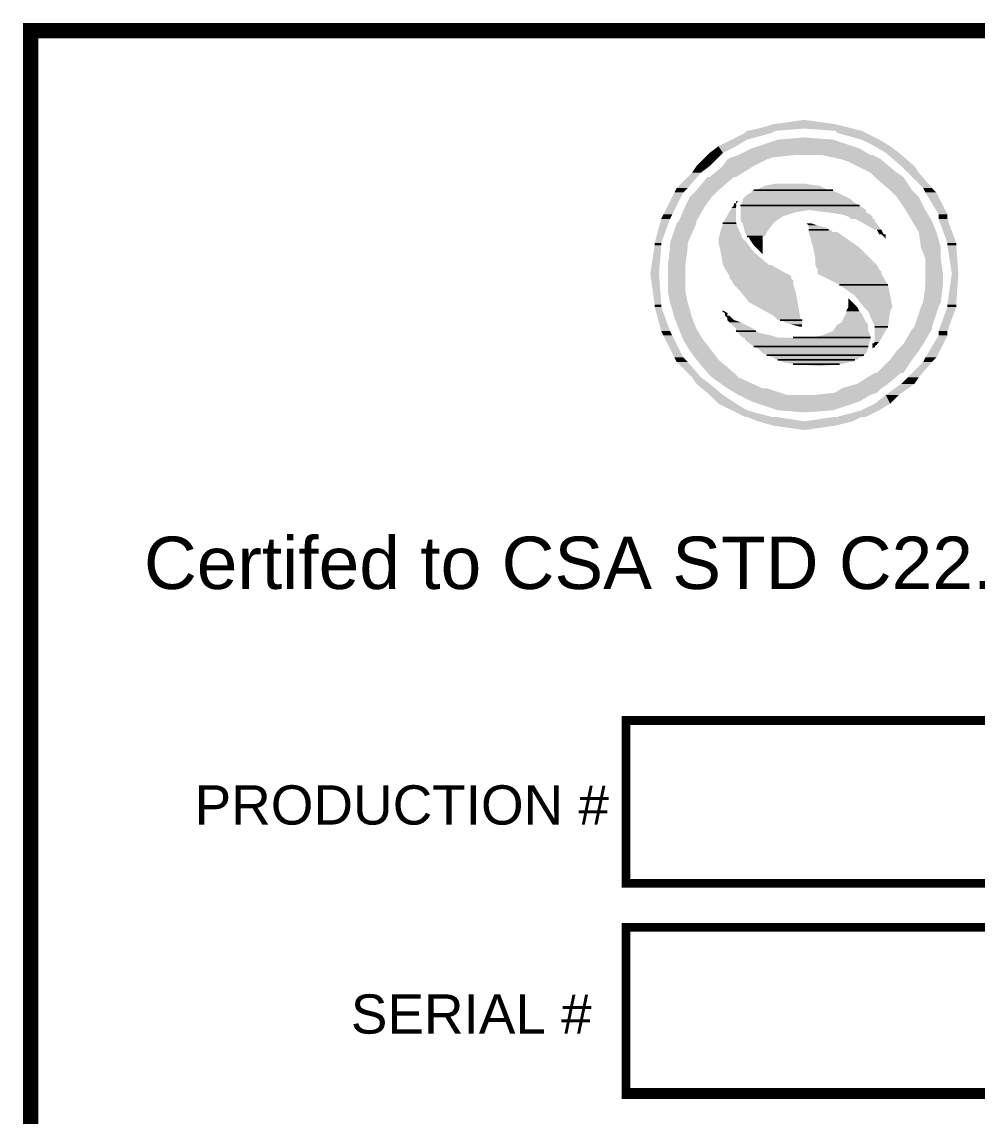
# Model space of a CAD drawing. Extents: x 4695 to 5539, y 0 to 536.
# Drawn here: x 4737.97 to 4774.72, y 458.27 to 500.37 of the extents above; entities that cross this region are included whole.
import ezdxf

# ---------------------------------------------------------------- set-up
doc = ezdxf.new("R2010")
doc.units = 0
doc.header["$LTSCALE"] = 10
doc.header["$MEASUREMENT"] = 0
doc.layers.add('G02-1-PRDXXXX-E-MRIO-01-P01-01$0$ANNOTATION', color=7, linetype='Continuous')
doc.styles.add('G02-1-PRDXXXX-E-MRIO-01-P01-01$0$PDF ArialMT', font='arial.ttf')

# ---------------------------------------------------------------- blocks, each defined once
blk = doc.blocks.new('G02-1-PRDXXXX-E-MRIO-01-P01-01$0$DV-54809-ZX-210-002')
at = {"layer": 'G02-1-PRDXXXX-E-MRIO-01-P01-01$0$ANNOTATION', "lineweight": 0}
for points in [[(43.31, 401.217, 0.593, 0.593, 0), (142.249, 401.217, 0.677, 0.677, 0), (142.249, 500.03, 0.593, 0.593, 0), (43.31, 500.03, 0.593, 0.593, 0)], [(66.213, 459.133, 0.423, 0.423, 0), (110.327, 459.133, 0.339, 0.339, 0), (110.327, 465.526, 0.339, 0.339, 0), (66.213, 465.526, 0.339, 0.339, 0)]]:
    blk.add_lwpolyline(points, format="xyseb", close=True, dxfattribs=at)
for points in [[(74.173, 493.891), (71.124, 493.891), (74.173, 493.891)], [(70.532, 493.467), (70.532, 493.467), (70.532, 493.467)], [(70.447, 493.298), (70.362, 493.298), (70.447, 493.298)], [(75.189, 493.298), (70.616, 493.298), (75.189, 493.298)], [(70.447, 492.621), (69.939, 492.621), (70.447, 492.621)], [(74.003, 492.367), (73.241, 492.367), (74.003, 492.367)], [(71.463, 492.113), (70.87, 492.113), (71.463, 492.113)], [(76.289, 490.25), (74.427, 490.25), (76.289, 490.25)], [(70.108, 489.149), (69.939, 489.234), (70.108, 489.149)], [(72.987, 488.895), (72.14, 488.895), (72.987, 488.895)], [(71.209, 488.472), (70.447, 488.472), (71.209, 488.472)], [(76.289, 488.641), (75.781, 488.641), (76.289, 488.641)], [(75.527, 487.879), (71.124, 487.879), (75.527, 487.879)], [(75.866, 487.964), (75.697, 487.964), (75.866, 487.964)], [(75.781, 487.879), (75.697, 487.879), (75.781, 487.879)], [(75.697, 487.794), (75.697, 487.794), (75.697, 487.794)], [(75.697, 487.794), (75.697, 487.794), (75.697, 487.794)], [(75.697, 487.794), (75.697, 487.794), (75.697, 487.794)], [(75.697, 487.794), (75.697, 487.794), (75.697, 487.794)], [(75.697, 487.794), (75.697, 487.794), (75.697, 487.794)], [(75.358, 487.54), (71.632, 487.54), (75.358, 487.54)], [(75.358, 487.54), (71.632, 487.54), (75.358, 487.54)], [(75.019, 487.371), (72.056, 487.371), (75.019, 487.371)]]:
    blk.add_lwpolyline(points, dxfattribs=at)
for points in [[(70.532, 493.467), (70.532, 493.467), (70.532, 493.467)], [(70.447, 493.383), (70.447, 493.383), (70.447, 493.383)], [(76.205, 492.028), (76.205, 492.028), (76.205, 492.028)], [(69.939, 489.234), (69.939, 489.234), (69.939, 489.234)], [(75.612, 488.218), (72.648, 488.218)], [(72.648, 487.202), (74.427, 487.202)]]:
    blk.add_lwpolyline(points, close=True, dxfattribs=at)
at = {"layer": 'G02-1-PRDXXXX-E-MRIO-01-P01-01$0$ANNOTATION', "lineweight": 0, "const_width": 0.339}
blk.add_lwpolyline([(66.213, 467.219), (110.327, 467.219), (110.327, 473.485), (66.213, 473.485)], close=True, dxfattribs=at)
at = {"layer": 'G02-1-PRDXXXX-E-MRIO-01-P01-01$0$ANNOTATION', "transparency": 33554559}
for points in [[(71.886, 496.431), (74.935, 496.262), (71.294, 496.262)], [(73.072, 496.6), (74.257, 496.431), (71.886, 496.431)], [(74.257, 496.431), (71.886, 496.431), (74.935, 496.262)], [(70.786, 496.092), (70.87, 495.838), (70.278, 495.838)], [(70.87, 496.177), (71.802, 496.092), (70.786, 496.092)], [(71.802, 496.092), (70.786, 496.092), (70.87, 495.838)], [(71.294, 496.262), (71.971, 496.177), (70.87, 496.177)], [(71.971, 496.177), (70.87, 496.177), (71.802, 496.092)], [(73.072, 496.262), (71.294, 496.262), (71.971, 496.177)], [(74.935, 496.262), (73.072, 496.262), (75.273, 496.177)], [(73.072, 496.262), (75.273, 496.177), (74.257, 496.177)], [(75.273, 496.177), (74.257, 496.177), (75.443, 496.092)], [(74.257, 496.177), (75.443, 496.092), (74.342, 496.092)], [(75.443, 496.092), (74.342, 496.092), (75.951, 495.838)], [(74.342, 496.092), (75.951, 495.838), (75.273, 495.838)], [(69.77, 495.584), (69.939, 495.33), (69.431, 495.33)], [(70.278, 495.838), (70.447, 495.584), (69.77, 495.584)], [(70.447, 495.584), (69.77, 495.584), (69.939, 495.33)], [(70.87, 495.838), (70.278, 495.838), (70.447, 495.584)], [(72.056, 495.838), (75.189, 495.5), (71.04, 495.5)], [(73.072, 495.923), (74.173, 495.838), (72.056, 495.838)], [(74.173, 495.838), (72.056, 495.838), (75.189, 495.5)], [(75.951, 495.838), (75.273, 495.838), (76.374, 495.584)], [(75.273, 495.838), (76.374, 495.584), (75.781, 495.584)], [(76.374, 495.584), (75.781, 495.584), (76.713, 495.33)], [(75.781, 495.584), (76.713, 495.33), (76.205, 495.33)], [(69.431, 495.33), (69.431, 494.822), (68.923, 494.822)], [(69.939, 495.33), (69.431, 495.33), (69.431, 494.822)], [(70.278, 495.161), (71.632, 495.076), (70.108, 495.076)], [(70.532, 495.246), (71.886, 495.161), (70.278, 495.161)], [(71.886, 495.161), (70.278, 495.161), (71.632, 495.076)], [(71.04, 495.5), (75.612, 495.246), (70.532, 495.246)], [(72.733, 495.246), (70.532, 495.246), (71.886, 495.161)], [(75.189, 495.5), (71.04, 495.5), (75.612, 495.246)], [(75.612, 495.246), (72.733, 495.246), (75.697, 495.246)], [(72.733, 495.246), (75.697, 495.246), (73.749, 495.246)], [(75.697, 495.246), (73.749, 495.246), (76.035, 495.076)], [(73.749, 495.246), (76.035, 495.076), (74.511, 495.076)], [(76.713, 495.33), (76.205, 495.33), (77.305, 494.822)], [(76.205, 495.33), (77.305, 494.822), (76.797, 494.822)], [(68.923, 494.822), (69.092, 494.568), (68.754, 494.568)], [(69.431, 494.822), (68.923, 494.822), (69.092, 494.568)], [(69.939, 494.822), (70.447, 494.399), (69.431, 494.399)], [(70.108, 495.076), (71.124, 494.822), (69.939, 494.822)], [(71.124, 494.822), (69.939, 494.822), (70.447, 494.399)], [(71.632, 495.076), (70.108, 495.076), (71.124, 494.822)], [(76.035, 495.076), (74.511, 495.076), (76.12, 494.992)], [(74.511, 495.076), (76.12, 494.992), (74.765, 494.992)], [(76.12, 494.992), (74.765, 494.992), (76.628, 494.568)], [(74.765, 494.992), (76.628, 494.568), (75.612, 494.568)], [(77.305, 494.822), (76.797, 494.822), (77.475, 494.568)], [(76.797, 494.822), (77.475, 494.568), (77.051, 494.568)], [(68.754, 494.568), (68.584, 493.975), (68.161, 493.975)], [(69.092, 494.568), (68.754, 494.568), (68.584, 493.975)], [(69.346, 494.399), (69.77, 493.891), (68.923, 493.891)], [(69.431, 494.399), (70.362, 494.399), (69.346, 494.399)], [(70.362, 494.399), (69.346, 494.399), (69.77, 493.891)], [(70.447, 494.399), (69.431, 494.399), (70.362, 494.399)], [(76.628, 494.568), (75.612, 494.568), (76.882, 494.399)], [(75.612, 494.568), (76.882, 494.399), (75.781, 494.399)], [(76.882, 494.399), (75.781, 494.399), (77.221, 493.891)], [(75.781, 494.399), (77.221, 493.891), (76.374, 493.891)], [(77.475, 494.568), (77.051, 494.568), (77.983, 493.975)], [(77.051, 494.568), (77.983, 493.975), (77.644, 493.975)], [(68.161, 493.975), (68.415, 493.806), (68.076, 493.806)], [(68.584, 493.975), (68.161, 493.975), (68.415, 493.806)], [(68.923, 493.891), (69.516, 493.637), (68.669, 493.637)], [(69.77, 493.891), (68.923, 493.891), (69.516, 493.637)], [(71.04, 493.891), (74.173, 493.891), (71.124, 493.891)], [(74.173, 493.891), (71.04, 493.891), (74.257, 493.806)], [(71.04, 493.891), (74.257, 493.806), (71.04, 493.806)], [(71.209, 493.891), (74.088, 493.891), (71.124, 493.891)], [(71.124, 493.891), (74.173, 493.891), (74.173, 493.891)], [(74.173, 493.891), (74.173, 493.891), (71.124, 493.891)], [(74.173, 493.891), (71.124, 493.891), (74.088, 493.891)], [(71.124, 493.891), (74.173, 493.891), (74.173, 493.891)], [(71.548, 494.06), (74.003, 493.891), (71.209, 493.891)], [(74.003, 493.891), (71.209, 493.891), (74.088, 493.891)], [(71.971, 494.145), (73.664, 494.06), (71.548, 494.06)], [(73.664, 494.06), (71.548, 494.06), (74.003, 493.891)], [(72.818, 494.145), (73.072, 494.145), (71.971, 494.145)], [(73.072, 494.145), (71.971, 494.145), (73.664, 494.06)], [(77.221, 493.891), (76.374, 493.891), (77.475, 493.637)], [(76.374, 493.891), (77.475, 493.637), (76.628, 493.637)], [(77.983, 493.975), (77.644, 493.975), (78.152, 493.806)], [(77.644, 493.975), (78.152, 493.806), (77.729, 493.806)], [(68.076, 493.806), (67.992, 492.959), (67.653, 492.959)], [(68.415, 493.806), (68.076, 493.806), (67.992, 492.959)], [(68.669, 493.637), (69.262, 493.298), (68.5, 493.298)], [(69.516, 493.637), (68.669, 493.637), (69.262, 493.298)], [(70.532, 493.467), (70.447, 493.467), (70.447, 493.467)], [(70.447, 493.467), (70.532, 493.467), (70.532, 493.467)], [(70.532, 493.467), (70.532, 493.467), (70.447, 493.467)], [(70.447, 493.383), (70.447, 493.383), (70.447, 493.467)], [(70.447, 493.383), (70.447, 493.467), (70.532, 493.467)], [(70.701, 493.467), (75.189, 493.298), (70.616, 493.298)], [(70.786, 493.637), (74.85, 493.552), (70.701, 493.552)], [(74.85, 493.552), (70.701, 493.552), (74.935, 493.467)], [(70.701, 493.552), (74.935, 493.467), (70.701, 493.467)], [(74.935, 493.467), (70.701, 493.467), (75.189, 493.298)], [(70.87, 493.721), (74.681, 493.637), (70.786, 493.637)], [(74.681, 493.637), (70.786, 493.637), (74.85, 493.552)], [(71.04, 493.806), (74.511, 493.721), (70.87, 493.721)], [(74.511, 493.721), (70.87, 493.721), (74.681, 493.637)], [(74.342, 493.806), (74.342, 493.806), (71.04, 493.806)], [(74.342, 493.806), (71.04, 493.806), (74.257, 493.806)], [(74.342, 493.806), (71.04, 493.806), (74.511, 493.721)], [(77.475, 493.637), (76.628, 493.637), (77.729, 493.129)], [(76.628, 493.637), (77.729, 493.129), (76.967, 493.129)], [(78.152, 493.806), (77.729, 493.806), (78.575, 492.959)], [(77.729, 493.806), (78.575, 492.959), (78.237, 492.959)], [(68.5, 493.298), (68.923, 492.705), (68.245, 492.705)], [(69.262, 493.298), (68.5, 493.298), (68.923, 492.705)], [(70.278, 493.213), (70.447, 492.621), (69.939, 492.621)], [(70.362, 493.298), (70.447, 493.213), (70.278, 493.213)], [(70.447, 493.213), (70.278, 493.213), (70.447, 492.621)], [(70.447, 493.383), (70.362, 493.383), (70.362, 493.383)], [(70.447, 493.383), (70.362, 493.383), (70.447, 493.298)], [(70.362, 493.383), (70.447, 493.298), (70.362, 493.298)], [(70.362, 493.298), (70.447, 493.298), (70.447, 493.298)], [(70.447, 493.298), (70.362, 493.298), (70.447, 493.213)], [(70.616, 493.298), (75.189, 493.298), (75.189, 493.298)], [(75.189, 493.298), (70.616, 493.298), (75.443, 493.129)], [(70.616, 493.298), (75.443, 493.129), (70.616, 493.129)], [(73.241, 493.129), (70.616, 493.129), (72.733, 493.044)], [(70.616, 493.129), (72.733, 493.044), (70.616, 493.044)], [(72.733, 493.044), (70.616, 493.044), (72.225, 492.875)], [(70.616, 493.044), (72.225, 492.875), (70.616, 492.875)], [(75.443, 493.129), (73.241, 493.129), (75.443, 493.044)], [(73.241, 493.129), (75.443, 493.044), (73.919, 493.044)], [(75.443, 493.044), (73.919, 493.044), (75.612, 492.959)], [(73.919, 493.044), (75.612, 492.959), (74.511, 492.959)], [(77.729, 493.129), (76.967, 493.129), (77.983, 492.705)], [(76.967, 493.129), (77.983, 492.705), (77.221, 492.705)], [(67.568, 492.79), (67.568, 491.859), (67.314, 491.859)], [(67.653, 492.959), (67.907, 492.79), (67.568, 492.79)], [(67.907, 492.79), (67.568, 492.79), (67.568, 491.859)], [(67.992, 492.959), (67.653, 492.959), (67.907, 492.79)], [(68.161, 492.621), (68.584, 491.859), (67.907, 491.859)], [(68.245, 492.705), (68.923, 492.621), (68.161, 492.621)], [(68.923, 492.621), (68.161, 492.621), (68.584, 491.859)], [(68.923, 492.705), (68.245, 492.705), (68.923, 492.621)], [(69.939, 492.621), (70.701, 492.028), (69.77, 492.028)], [(69.939, 492.621), (70.447, 492.621), (70.447, 492.621)], [(70.447, 492.621), (69.939, 492.621), (70.701, 492.028)], [(72.225, 492.875), (70.616, 492.875), (71.971, 492.705)], [(70.616, 492.875), (71.971, 492.705), (70.616, 492.705)], [(71.971, 492.705), (70.616, 492.705), (71.886, 492.621)], [(70.616, 492.705), (71.886, 492.621), (70.701, 492.621)], [(71.886, 492.621), (70.701, 492.621), (71.632, 492.282)], [(70.701, 492.621), (71.632, 492.282), (70.786, 492.282)], [(73.326, 492.621), (73.156, 492.621), (73.156, 492.621)], [(73.326, 492.621), (73.156, 492.621), (73.58, 492.536)], [(73.156, 492.621), (73.58, 492.536), (73.241, 492.536)], [(75.612, 492.959), (74.511, 492.959), (75.697, 492.875)], [(74.511, 492.959), (75.697, 492.875), (74.765, 492.875)], [(75.697, 492.875), (74.765, 492.875), (75.697, 492.79)], [(74.765, 492.875), (75.697, 492.79), (74.85, 492.79)], [(75.697, 492.79), (74.85, 492.79), (74.935, 492.79)], [(74.85, 492.79), (75.697, 492.79), (75.697, 492.79)], [(75.697, 492.79), (74.935, 492.79), (75.781, 492.79)], [(74.935, 492.79), (75.781, 492.79), (75.019, 492.79)], [(75.781, 492.79), (75.019, 492.79), (75.781, 492.705)], [(75.019, 492.79), (75.781, 492.705), (75.189, 492.705)], [(75.781, 492.705), (75.189, 492.705), (76.035, 492.367)], [(75.189, 492.705), (76.035, 492.367), (75.781, 492.367)], [(77.983, 492.705), (77.221, 492.705), (78.152, 492.282)], [(77.221, 492.705), (78.152, 492.282), (77.475, 492.282)], [(78.575, 492.959), (78.237, 492.959), (78.575, 492.79)], [(78.237, 492.959), (78.575, 492.79), (78.237, 492.79)], [(78.575, 492.79), (78.237, 492.79), (78.914, 491.859)], [(78.237, 492.79), (78.914, 491.859), (78.575, 491.859)], [(71.632, 492.282), (70.786, 492.282), (71.548, 492.113)], [(70.786, 492.282), (71.548, 492.113), (70.87, 492.113)], [(73.58, 492.536), (73.241, 492.536), (73.919, 492.451)], [(73.241, 492.536), (73.919, 492.451), (73.241, 492.451)], [(73.919, 492.451), (73.241, 492.451), (74.003, 492.367)], [(73.241, 492.451), (74.003, 492.367), (73.241, 492.367)], [(73.241, 492.367), (74.003, 492.367), (74.003, 492.367)], [(74.088, 492.367), (74.088, 492.367), (73.241, 492.367)], [(74.088, 492.367), (73.241, 492.367), (74.003, 492.367)], [(74.088, 492.367), (73.241, 492.367), (74.173, 492.282)], [(73.241, 492.367), (74.173, 492.282), (73.241, 492.282)], [(74.342, 492.282), (74.342, 492.282), (73.241, 492.282)], [(74.342, 492.282), (73.241, 492.282), (74.173, 492.282)], [(74.342, 492.282), (73.241, 492.282), (75.189, 491.689)], [(73.241, 492.282), (75.189, 491.689), (73.41, 491.689)], [(76.035, 492.367), (75.781, 492.367), (75.866, 492.367)], [(75.781, 492.367), (76.035, 492.367), (76.035, 492.367)], [(76.035, 492.367), (75.866, 492.367), (76.12, 492.197)], [(75.866, 492.367), (76.12, 492.197), (75.951, 492.197)], [(76.12, 492.197), (75.951, 492.197), (76.205, 492.197)], [(75.951, 492.197), (76.205, 492.197), (76.035, 492.197)], [(76.205, 492.197), (76.035, 492.197), (76.205, 492.028)], [(76.035, 492.197), (76.205, 492.028), (76.205, 492.028)], [(78.152, 492.282), (77.475, 492.282), (78.321, 491.689)], [(77.475, 492.282), (78.321, 491.689), (77.559, 491.689)], [(67.314, 491.774), (67.484, 490.673), (67.145, 490.673)], [(67.568, 491.859), (67.314, 491.859), (67.568, 491.774)], [(67.314, 491.859), (67.568, 491.774), (67.314, 491.774)], [(67.568, 491.774), (67.314, 491.774), (67.484, 490.673)], [(68.584, 491.859), (67.907, 491.859), (68.584, 491.689)], [(67.907, 491.859), (68.584, 491.689), (67.907, 491.689)], [(70.701, 492.028), (69.77, 492.028), (70.87, 491.859)], [(69.77, 492.028), (70.87, 491.859), (69.77, 491.859)], [(70.87, 491.859), (69.77, 491.859), (71.124, 491.52)], [(69.77, 491.859), (71.124, 491.52), (69.854, 491.52)], [(71.463, 492.113), (71.463, 492.113), (70.87, 492.113)], [(71.463, 492.113), (70.87, 492.113), (71.548, 492.113)], [(70.87, 492.113), (71.463, 492.113), (70.955, 492.113)], [(71.463, 492.113), (70.955, 492.113), (71.463, 492.028)], [(70.955, 492.113), (71.463, 492.028), (70.955, 492.028)], [(71.463, 492.028), (70.955, 492.028), (71.463, 491.774)], [(70.955, 492.028), (71.463, 491.774), (71.124, 491.774)], [(71.463, 491.774), (71.124, 491.774), (71.463, 491.605)], [(71.124, 491.774), (71.463, 491.605), (71.294, 491.605)], [(78.914, 491.859), (78.575, 491.859), (78.914, 491.774)], [(78.575, 491.859), (78.914, 491.774), (78.575, 491.774)], [(78.914, 491.774), (78.575, 491.774), (78.999, 490.673)], [(78.575, 491.774), (78.999, 490.673), (78.745, 490.673)], [(67.907, 491.689), (68.5, 491.012), (67.822, 491.012)], [(68.584, 491.689), (67.907, 491.689), (68.5, 491.012)], [(71.124, 491.52), (69.854, 491.52), (71.717, 491.012)], [(69.854, 491.52), (71.717, 491.012), (69.939, 491.012)], [(71.463, 491.605), (71.294, 491.605), (71.463, 491.52)], [(71.294, 491.605), (71.463, 491.52), (71.378, 491.52)], [(71.463, 491.52), (71.378, 491.52), (71.463, 491.435)], [(71.378, 491.52), (71.463, 491.52), (71.463, 491.52)], [(71.463, 491.52), (71.463, 491.52), (71.378, 491.52)], [(75.189, 491.689), (73.41, 491.689), (75.612, 491.266)], [(73.41, 491.689), (75.612, 491.266), (73.495, 491.266)], [(78.321, 491.689), (77.559, 491.689), (78.321, 491.266)], [(77.559, 491.689), (78.321, 491.266), (77.729, 491.266)], [(68.5, 491.012), (67.822, 491.012), (68.5, 490.673)], [(67.822, 491.012), (68.5, 490.673), (67.822, 490.673)], [(71.802, 491.012), (71.802, 491.012), (69.939, 491.012)], [(71.802, 491.012), (69.939, 491.012), (71.717, 491.012)], [(71.802, 491.012), (69.939, 491.012), (72.564, 490.589)], [(69.939, 491.012), (72.564, 490.589), (70.193, 490.589)], [(75.612, 491.266), (73.495, 491.266), (75.866, 491.012)], [(73.495, 491.266), (75.866, 491.012), (73.495, 491.012)], [(75.866, 491.012), (73.495, 491.012), (75.951, 490.843)], [(73.495, 491.012), (75.951, 490.843), (73.58, 490.843)], [(78.321, 491.266), (77.729, 491.266), (78.406, 490.673)], [(77.729, 491.266), (78.406, 490.673), (77.729, 490.673)], [(67.484, 490.673), (67.145, 490.673), (67.568, 489.488)], [(67.145, 490.673), (67.568, 489.488), (67.314, 489.488)], [(68.5, 490.673), (67.822, 490.673), (68.5, 489.996)], [(67.822, 490.673), (68.5, 489.996), (67.822, 489.996)], [(72.564, 490.589), (70.193, 490.589), (72.564, 490.504)], [(70.193, 490.589), (72.564, 490.504), (70.193, 490.504)], [(72.564, 490.504), (70.193, 490.504), (72.648, 490.419)], [(70.193, 490.504), (72.648, 490.419), (70.278, 490.419)], [(75.951, 490.843), (73.58, 490.843), (76.035, 490.758)], [(73.58, 490.843), (76.035, 490.758), (73.58, 490.758)], [(76.035, 490.758), (73.58, 490.758), (76.035, 490.673)], [(73.58, 490.758), (76.035, 490.673), (73.58, 490.673)], [(76.035, 490.673), (73.58, 490.673), (76.289, 490.25)], [(73.58, 490.673), (76.289, 490.25), (74.427, 490.25)], [(78.406, 490.673), (77.729, 490.673), (78.406, 490.25)], [(77.729, 490.673), (78.406, 490.25), (77.729, 490.25)], [(78.745, 490.673), (78.914, 489.488), (78.575, 489.488)], [(78.999, 490.673), (78.745, 490.673), (78.914, 489.488)], [(72.648, 490.419), (70.278, 490.419), (72.648, 490.25)], [(70.278, 490.419), (72.648, 490.25), (70.362, 490.25)], [(72.648, 490.25), (70.362, 490.25), (72.733, 489.996)], [(70.362, 490.25), (72.733, 489.996), (70.616, 489.996)], [(74.427, 490.25), (76.289, 490.25), (76.289, 490.25)], [(76.289, 490.25), (74.427, 490.25), (76.374, 489.827)], [(74.427, 490.25), (76.374, 489.827), (75.019, 489.827)], [(77.729, 490.25), (78.321, 489.573), (77.644, 489.573)], [(78.406, 490.25), (77.729, 490.25), (78.321, 489.573)], [(68.5, 489.996), (67.822, 489.996), (68.584, 489.573)], [(67.822, 489.996), (68.584, 489.573), (67.907, 489.573)], [(72.733, 489.996), (70.616, 489.996), (72.818, 489.573)], [(70.616, 489.996), (72.818, 489.573), (70.955, 489.573)], [(74.765, 489.742), (75.104, 489.403), (74.765, 489.403)], [(76.374, 489.827), (75.019, 489.827), (76.459, 489.403)], [(75.019, 489.827), (76.459, 489.403), (75.358, 489.403)], [(67.568, 489.488), (67.314, 489.488), (67.568, 489.403)], [(67.314, 489.488), (67.568, 489.403), (67.314, 489.403)], [(67.568, 489.403), (67.314, 489.403), (67.907, 488.472)], [(67.314, 489.403), (67.907, 488.472), (67.568, 488.472)], [(68.584, 489.573), (67.907, 489.573), (68.754, 488.98)], [(67.907, 489.573), (68.754, 488.98), (68.076, 488.98)], [(72.818, 489.573), (70.955, 489.573), (72.902, 489.065)], [(70.955, 489.573), (72.902, 489.065), (71.886, 489.065)], [(74.765, 489.403), (75.189, 489.234), (74.681, 489.234)], [(75.104, 489.403), (74.765, 489.403), (75.189, 489.234)], [(76.459, 489.403), (75.358, 489.403), (76.374, 489.234)], [(75.358, 489.403), (76.374, 489.234), (75.527, 489.234)], [(77.559, 489.403), (77.983, 488.641), (77.305, 488.641)], [(77.644, 489.573), (78.237, 489.403), (77.559, 489.403)], [(78.237, 489.403), (77.559, 489.403), (77.983, 488.641)], [(78.321, 489.573), (77.644, 489.573), (78.237, 489.403)], [(78.575, 489.403), (78.575, 488.472), (78.237, 488.472)], [(78.914, 489.488), (78.575, 489.488), (78.914, 489.403)], [(78.575, 489.488), (78.914, 489.403), (78.575, 489.403)], [(78.914, 489.403), (78.575, 489.403), (78.575, 488.472)], [(68.754, 488.98), (68.076, 488.98), (68.923, 488.556)], [(68.076, 488.98), (68.923, 488.556), (68.245, 488.556)], [(69.939, 489.234), (70.108, 489.149), (70.024, 489.149)], [(70.108, 489.149), (70.024, 489.149), (70.108, 489.065)], [(70.024, 489.149), (70.108, 489.065), (70.024, 489.065)], [(70.193, 489.065), (70.193, 489.065), (70.024, 489.065)], [(70.193, 489.065), (70.024, 489.065), (70.108, 489.065)], [(70.193, 489.065), (70.024, 489.065), (70.278, 488.98)], [(70.024, 489.065), (70.278, 488.98), (70.108, 488.98)], [(70.278, 488.98), (70.108, 488.98), (70.362, 488.895)], [(70.108, 488.98), (70.362, 488.895), (70.108, 488.895)], [(70.362, 488.895), (70.108, 488.895), (70.616, 488.811)], [(70.108, 488.895), (70.616, 488.811), (70.193, 488.811)], [(72.902, 489.065), (71.886, 489.065), (72.902, 488.98)], [(71.886, 489.065), (72.902, 488.98), (71.971, 488.98)], [(72.902, 488.98), (71.971, 488.98), (72.987, 488.895)], [(71.971, 488.98), (72.987, 488.895), (72.056, 488.895)], [(72.987, 488.895), (72.056, 488.895), (72.14, 488.895)], [(72.056, 488.895), (72.987, 488.895), (72.987, 488.895)], [(72.14, 488.895), (72.987, 488.895), (72.225, 488.895)], [(72.987, 488.895), (72.225, 488.895), (72.987, 488.811)], [(72.225, 488.895), (72.987, 488.811), (72.31, 488.811)], [(74.681, 489.149), (75.443, 488.811), (74.511, 488.811)], [(74.681, 489.234), (75.189, 489.234), (75.189, 489.234)], [(75.189, 489.234), (75.189, 489.234), (74.681, 489.234)], [(75.189, 489.234), (74.681, 489.234), (75.273, 489.149)], [(74.681, 489.234), (75.273, 489.149), (74.681, 489.149)], [(75.273, 489.149), (74.681, 489.149), (75.443, 488.811)], [(76.374, 489.234), (75.527, 489.234), (76.289, 488.641)], [(75.527, 489.234), (76.289, 488.641), (75.781, 488.641)], [(67.907, 488.472), (67.568, 488.472), (67.992, 488.302)], [(67.568, 488.472), (67.992, 488.302), (67.653, 488.302)], [(68.923, 488.556), (68.245, 488.556), (69.177, 488.133)], [(68.245, 488.556), (69.177, 488.133), (68.415, 488.133)], [(70.616, 488.811), (70.193, 488.811), (70.955, 488.641)], [(70.193, 488.811), (70.955, 488.641), (70.362, 488.641)], [(70.955, 488.641), (70.362, 488.641), (71.124, 488.556)], [(70.362, 488.641), (71.124, 488.556), (70.447, 488.556)], [(71.124, 488.556), (70.447, 488.556), (71.209, 488.472)], [(70.447, 488.556), (71.209, 488.472), (70.447, 488.472)], [(70.447, 488.472), (71.209, 488.472), (71.209, 488.472)], [(71.209, 488.472), (70.447, 488.472), (71.378, 488.387)], [(70.447, 488.472), (71.378, 488.387), (70.532, 488.387)], [(72.987, 488.811), (72.31, 488.811), (72.987, 488.726)], [(72.31, 488.811), (72.987, 488.726), (72.564, 488.726)], [(72.987, 488.641), (72.902, 488.641), (72.564, 488.726)], [(72.564, 488.726), (72.987, 488.726), (72.987, 488.641)], [(72.987, 488.641), (72.987, 488.641), (72.902, 488.641)], [(74.173, 488.472), (75.612, 488.302), (73.749, 488.302)], [(74.342, 488.726), (75.527, 488.472), (74.173, 488.472)], [(75.527, 488.472), (74.173, 488.472), (75.612, 488.302)], [(74.511, 488.811), (75.527, 488.726), (74.342, 488.726)], [(75.527, 488.726), (74.342, 488.726), (75.527, 488.472)], [(75.443, 488.811), (74.511, 488.811), (75.527, 488.726)], [(75.781, 488.641), (76.289, 488.641), (76.289, 488.641)], [(76.289, 488.641), (75.781, 488.641), (75.951, 488.048)], [(75.781, 488.641), (75.951, 488.048), (75.781, 488.048)], [(77.221, 488.556), (77.644, 487.964), (76.882, 487.964)], [(77.305, 488.641), (77.983, 488.556), (77.221, 488.556)], [(77.983, 488.556), (77.221, 488.556), (77.644, 487.964)], [(77.983, 488.641), (77.305, 488.641), (77.983, 488.556)], [(78.575, 488.472), (78.237, 488.472), (78.575, 488.302)], [(78.237, 488.472), (78.575, 488.302), (78.237, 488.302)], [(67.992, 488.302), (67.653, 488.302), (68.415, 487.456)], [(67.653, 488.302), (68.415, 487.456), (68.076, 487.456)], [(69.177, 488.133), (68.415, 488.133), (69.516, 487.71)], [(68.415, 488.133), (69.516, 487.71), (68.669, 487.71)], [(71.378, 488.387), (70.532, 488.387), (71.802, 488.302)], [(70.532, 488.387), (71.802, 488.302), (70.616, 488.302)], [(71.802, 488.302), (70.616, 488.302), (72.056, 488.218)], [(70.616, 488.302), (72.056, 488.218), (70.701, 488.218)], [(72.056, 488.218), (70.701, 488.218), (72.648, 488.218)], [(70.701, 488.218), (72.648, 488.218), (70.786, 488.218)], [(75.612, 488.218), (70.786, 488.218), (75.612, 488.133)], [(70.786, 488.218), (75.612, 488.133), (70.786, 488.133)], [(75.612, 488.133), (70.786, 488.133), (75.527, 487.879)], [(70.786, 488.133), (75.527, 487.879), (71.124, 487.879)], [(73.749, 488.302), (75.612, 488.218), (73.241, 488.218)], [(73.241, 488.218), (75.612, 488.218), (75.612, 488.218)], [(75.612, 488.302), (73.749, 488.302), (75.612, 488.218)], [(75.781, 488.048), (75.866, 487.964), (75.697, 487.964)], [(75.951, 488.048), (75.781, 488.048), (75.866, 487.964)], [(78.237, 488.302), (78.152, 487.456), (77.729, 487.456)], [(78.575, 488.302), (78.237, 488.302), (78.152, 487.456)], [(69.516, 487.71), (68.669, 487.71), (69.77, 487.371)], [(68.669, 487.71), (69.77, 487.371), (68.923, 487.371)], [(71.124, 487.879), (75.527, 487.879), (75.527, 487.879)], [(75.527, 487.879), (71.124, 487.879), (75.527, 487.794)], [(71.124, 487.879), (75.527, 487.794), (71.294, 487.794)], [(75.527, 487.794), (71.294, 487.794), (75.443, 487.625)], [(71.294, 487.794), (75.443, 487.625), (71.463, 487.625)], [(75.443, 487.625), (71.463, 487.625), (75.358, 487.54)], [(71.463, 487.625), (75.358, 487.54), (71.632, 487.54)], [(75.697, 487.964), (75.866, 487.964), (75.866, 487.964)], [(75.866, 487.964), (75.697, 487.964), (75.781, 487.879)], [(75.697, 487.964), (75.781, 487.879), (75.697, 487.879)], [(75.697, 487.879), (75.781, 487.879), (75.781, 487.879)], [(75.697, 487.794), (75.697, 487.794), (75.697, 487.879)], [(75.697, 487.794), (75.697, 487.879), (75.781, 487.879)], [(76.628, 487.71), (77.221, 487.371), (76.374, 487.371)], [(76.882, 487.964), (77.475, 487.71), (76.628, 487.71)], [(77.475, 487.71), (76.628, 487.71), (77.221, 487.371)], [(77.644, 487.964), (76.882, 487.964), (77.475, 487.71)], [(68.415, 487.456), (68.076, 487.456), (68.584, 487.286)], [(68.076, 487.456), (68.584, 487.286), (68.161, 487.286)], [(68.584, 487.286), (68.161, 487.286), (69.092, 486.694)], [(68.161, 487.286), (69.092, 486.694), (68.754, 486.694)], [(69.77, 487.371), (68.923, 487.371), (70.362, 486.863)], [(68.923, 487.371), (70.362, 486.863), (69.346, 486.863)], [(71.632, 487.54), (75.358, 487.54), (75.358, 487.54)], [(75.358, 487.54), (75.358, 487.54), (71.632, 487.54)], [(75.358, 487.54), (71.632, 487.54), (75.273, 487.456)], [(71.632, 487.54), (75.273, 487.456), (71.886, 487.456)], [(75.189, 487.456), (75.189, 487.456), (71.886, 487.456)], [(75.189, 487.456), (71.886, 487.456), (75.273, 487.456)], [(75.189, 487.456), (71.886, 487.456), (75.104, 487.371)], [(71.886, 487.456), (75.104, 487.371), (71.971, 487.371)], [(75.104, 487.371), (71.971, 487.371), (72.056, 487.371)], [(71.971, 487.371), (75.104, 487.371), (75.104, 487.371)], [(75.019, 487.371), (75.019, 487.371), (72.056, 487.371)], [(75.019, 487.371), (72.056, 487.371), (75.104, 487.371)], [(72.056, 487.371), (75.019, 487.371), (72.14, 487.371)], [(75.019, 487.371), (72.14, 487.371), (74.935, 487.286)], [(72.14, 487.371), (74.935, 487.286), (72.225, 487.286)], [(74.85, 487.286), (74.85, 487.286), (72.225, 487.286)], [(74.85, 487.286), (72.225, 487.286), (74.935, 487.286)], [(74.85, 487.286), (72.225, 487.286), (74.511, 487.202)], [(72.225, 487.286), (74.511, 487.202), (72.648, 487.202)], [(72.648, 487.202), (74.511, 487.202), (74.427, 487.202)], [(72.733, 487.202), (74.427, 487.202), (73.664, 487.117)], [(76.374, 487.371), (76.882, 486.863), (75.866, 486.863)], [(77.221, 487.371), (76.374, 487.371), (76.882, 486.863)], [(77.644, 487.286), (77.475, 486.694), (77.051, 486.694)], [(77.983, 487.286), (77.644, 487.286), (77.475, 486.694)], [(77.729, 487.456), (77.983, 487.286), (77.644, 487.286)], [(78.152, 487.456), (77.729, 487.456), (77.983, 487.286)], [(70.362, 486.863), (69.346, 486.863), (70.532, 486.694)], [(69.346, 486.863), (70.532, 486.694), (69.516, 486.694)], [(75.781, 486.863), (76.289, 486.44), (75.104, 486.44)], [(75.866, 486.863), (76.797, 486.863), (75.781, 486.863)], [(76.797, 486.863), (75.781, 486.863), (76.289, 486.44)], [(76.882, 486.863), (75.866, 486.863), (76.797, 486.863)], [(69.092, 486.694), (68.754, 486.694), (69.431, 486.44)], [(68.754, 486.694), (69.431, 486.44), (68.923, 486.44)], [(69.431, 486.44), (68.923, 486.44), (69.939, 486.016)], [(68.923, 486.44), (69.939, 486.016), (69.431, 486.016)], [(70.532, 486.694), (69.516, 486.694), (71.463, 486.27)], [(69.516, 486.694), (71.463, 486.27), (70.108, 486.27)], [(75.104, 486.44), (76.035, 486.27), (74.511, 486.27)], [(76.289, 486.44), (75.104, 486.44), (76.035, 486.27)], [(76.797, 486.44), (76.713, 486.016), (76.205, 486.016)], [(77.305, 486.44), (76.797, 486.44), (76.713, 486.016)], [(77.051, 486.694), (77.305, 486.44), (76.797, 486.44)], [(77.475, 486.694), (77.051, 486.694), (77.305, 486.44)], [(69.939, 486.016), (69.431, 486.016), (70.447, 485.678)], [(69.431, 486.016), (70.447, 485.678), (69.77, 485.678)], [(71.632, 486.27), (71.632, 486.27), (70.108, 486.27)], [(71.632, 486.27), (70.108, 486.27), (71.463, 486.27)], [(71.632, 486.27), (70.108, 486.27), (72.394, 486.016)], [(70.108, 486.27), (72.394, 486.016), (70.532, 486.016)], [(73.495, 486.016), (73.495, 486.016), (70.532, 486.016)], [(73.495, 486.016), (70.532, 486.016), (72.394, 486.016)], [(75.612, 486.016), (70.532, 486.016), (75.189, 485.762)], [(70.532, 486.016), (75.189, 485.762), (71.04, 485.762)], [(74.257, 486.101), (75.612, 486.016), (73.495, 486.016)], [(74.511, 486.27), (75.866, 486.101), (74.257, 486.101)], [(75.866, 486.101), (74.257, 486.101), (75.612, 486.016)], [(76.035, 486.27), (74.511, 486.27), (75.866, 486.101)], [(76.205, 486.016), (76.374, 485.678), (75.781, 485.678)], [(76.713, 486.016), (76.205, 486.016), (76.374, 485.678)], [(70.447, 485.678), (69.77, 485.678), (70.87, 485.424)], [(69.77, 485.678), (70.87, 485.424), (70.278, 485.424)], [(71.04, 485.762), (72.056, 485.424), (74.173, 485.424)], [(71.04, 485.762), (75.189, 485.762), (74.173, 485.424)], [(75.781, 485.678), (75.951, 485.424), (75.273, 485.424)], [(76.374, 485.678), (75.781, 485.678), (75.951, 485.424)], [(70.87, 485.424), (70.278, 485.424), (71.802, 485.17)], [(70.278, 485.424), (71.802, 485.17), (70.786, 485.17)], [(71.802, 485.17), (70.786, 485.17), (71.971, 485.17)], [(70.786, 485.17), (71.971, 485.17), (70.87, 485.17)], [(71.971, 485.17), (70.87, 485.17), (73.072, 485)], [(70.87, 485.17), (73.072, 485), (71.294, 485)], [(72.056, 485.424), (74.173, 485.424), (73.072, 485.339)], [(74.257, 485.17), (74.935, 485), (73.072, 485)], [(74.342, 485.17), (75.273, 485.17), (74.257, 485.17)], [(75.273, 485.17), (74.257, 485.17), (74.935, 485)], [(75.273, 485.424), (75.443, 485.17), (74.342, 485.17)], [(75.443, 485.17), (74.342, 485.17), (75.273, 485.17)], [(75.951, 485.424), (75.273, 485.424), (75.443, 485.17)], [(71.294, 485), (71.886, 484.831), (74.257, 484.831)], [(71.294, 485), (74.935, 485), (74.257, 484.831)], [(71.886, 484.831), (74.257, 484.831), (73.072, 484.662)]]:
    blk.add_solid(points, dxfattribs=at)
at = {"layer": 'G02-1-PRDXXXX-E-MRIO-01-P01-01$0$ANNOTATION', "attachment_point": 4, "style": 'G02-1-PRDXXXX-E-MRIO-01-P01-01$0$PDF ArialMT'}
for s, insert, char_height in [('Certifed to CSA STD C22.2 #286, #213', (47.667, 479.367), 2.01382), ('PRODUCTION #', (49.615, 470.227), 1.51034), ('SERIAL #', (55.626, 462.183), 1.5103)]:
    blk.add_mtext(s, dxfattribs=dict(at, insert=insert, char_height=char_height))

msp = doc.modelspace()

# ---------------------------------------------------------------- block references
msp.add_blockref('G02-1-PRDXXXX-E-MRIO-01-P01-01$0$DV-54809-ZX-210-002', (4695, 0))

doc.saveas('drawing.dxf')
